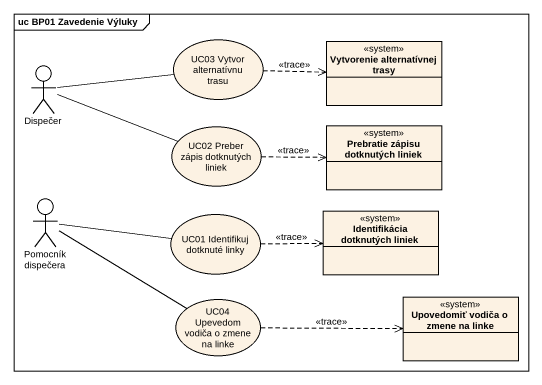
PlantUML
@startuml
mainframe uc BP01 Zavedenie Výluky
allowmixing
hide circle
hide empty members
usecase "UC03 Vytvor alternatívnu trasu" as UC03_Vytvor_alternatívnu
class "Vytvorenie alternatívnej trasy" as Vytvorenie_alternatívnej <<system>>
actor Dispečer
usecase "UC02 Preber zápis dotknutých liniek" as UC02_Preber_zápis
class "Prebratie zápisu dotknutých liniek" as Prebratie_zápisu_dotknutých <<system>>
actor "Pomocník dispečera" as Pomocník_dispečera
usecase "UC01 Identifikuj dotknuté linky" as UC01_Identifikuj_dotknuté
class "Identifikácia dotknutých liniek" as Identifikácia_dotknutých <<system>>
usecase "UC04 Upevedom vodiča o zmene na linke" as UC04_Upevedom_vodiča_o
class "Upovedomiť vodiča o zmene na linke" as Upovedomiť_vodiča_o_zmene <<system>>
UC03_Vytvor_alternatívnu .right.> Vytvorenie_alternatívnej : <<trace>>
Dispečer -right- UC03_Vytvor_alternatívnu
Dispečer -right- UC02_Preber_zápis
UC02_Preber_zápis .right.> Prebratie_zápisu_dotknutých : <<trace>>
Pomocník_dispečera -right- UC01_Identifikuj_dotknuté
Pomocník_dispečera -right- UC04_Upevedom_vodiča_o
UC01_Identifikuj_dotknuté .right.> Identifikácia_dotknutých : <<trace>>
UC04_Upevedom_vodiča_o .right.> Upovedomiť_vodiča_o_zmene : <<trace>>
@enduml
